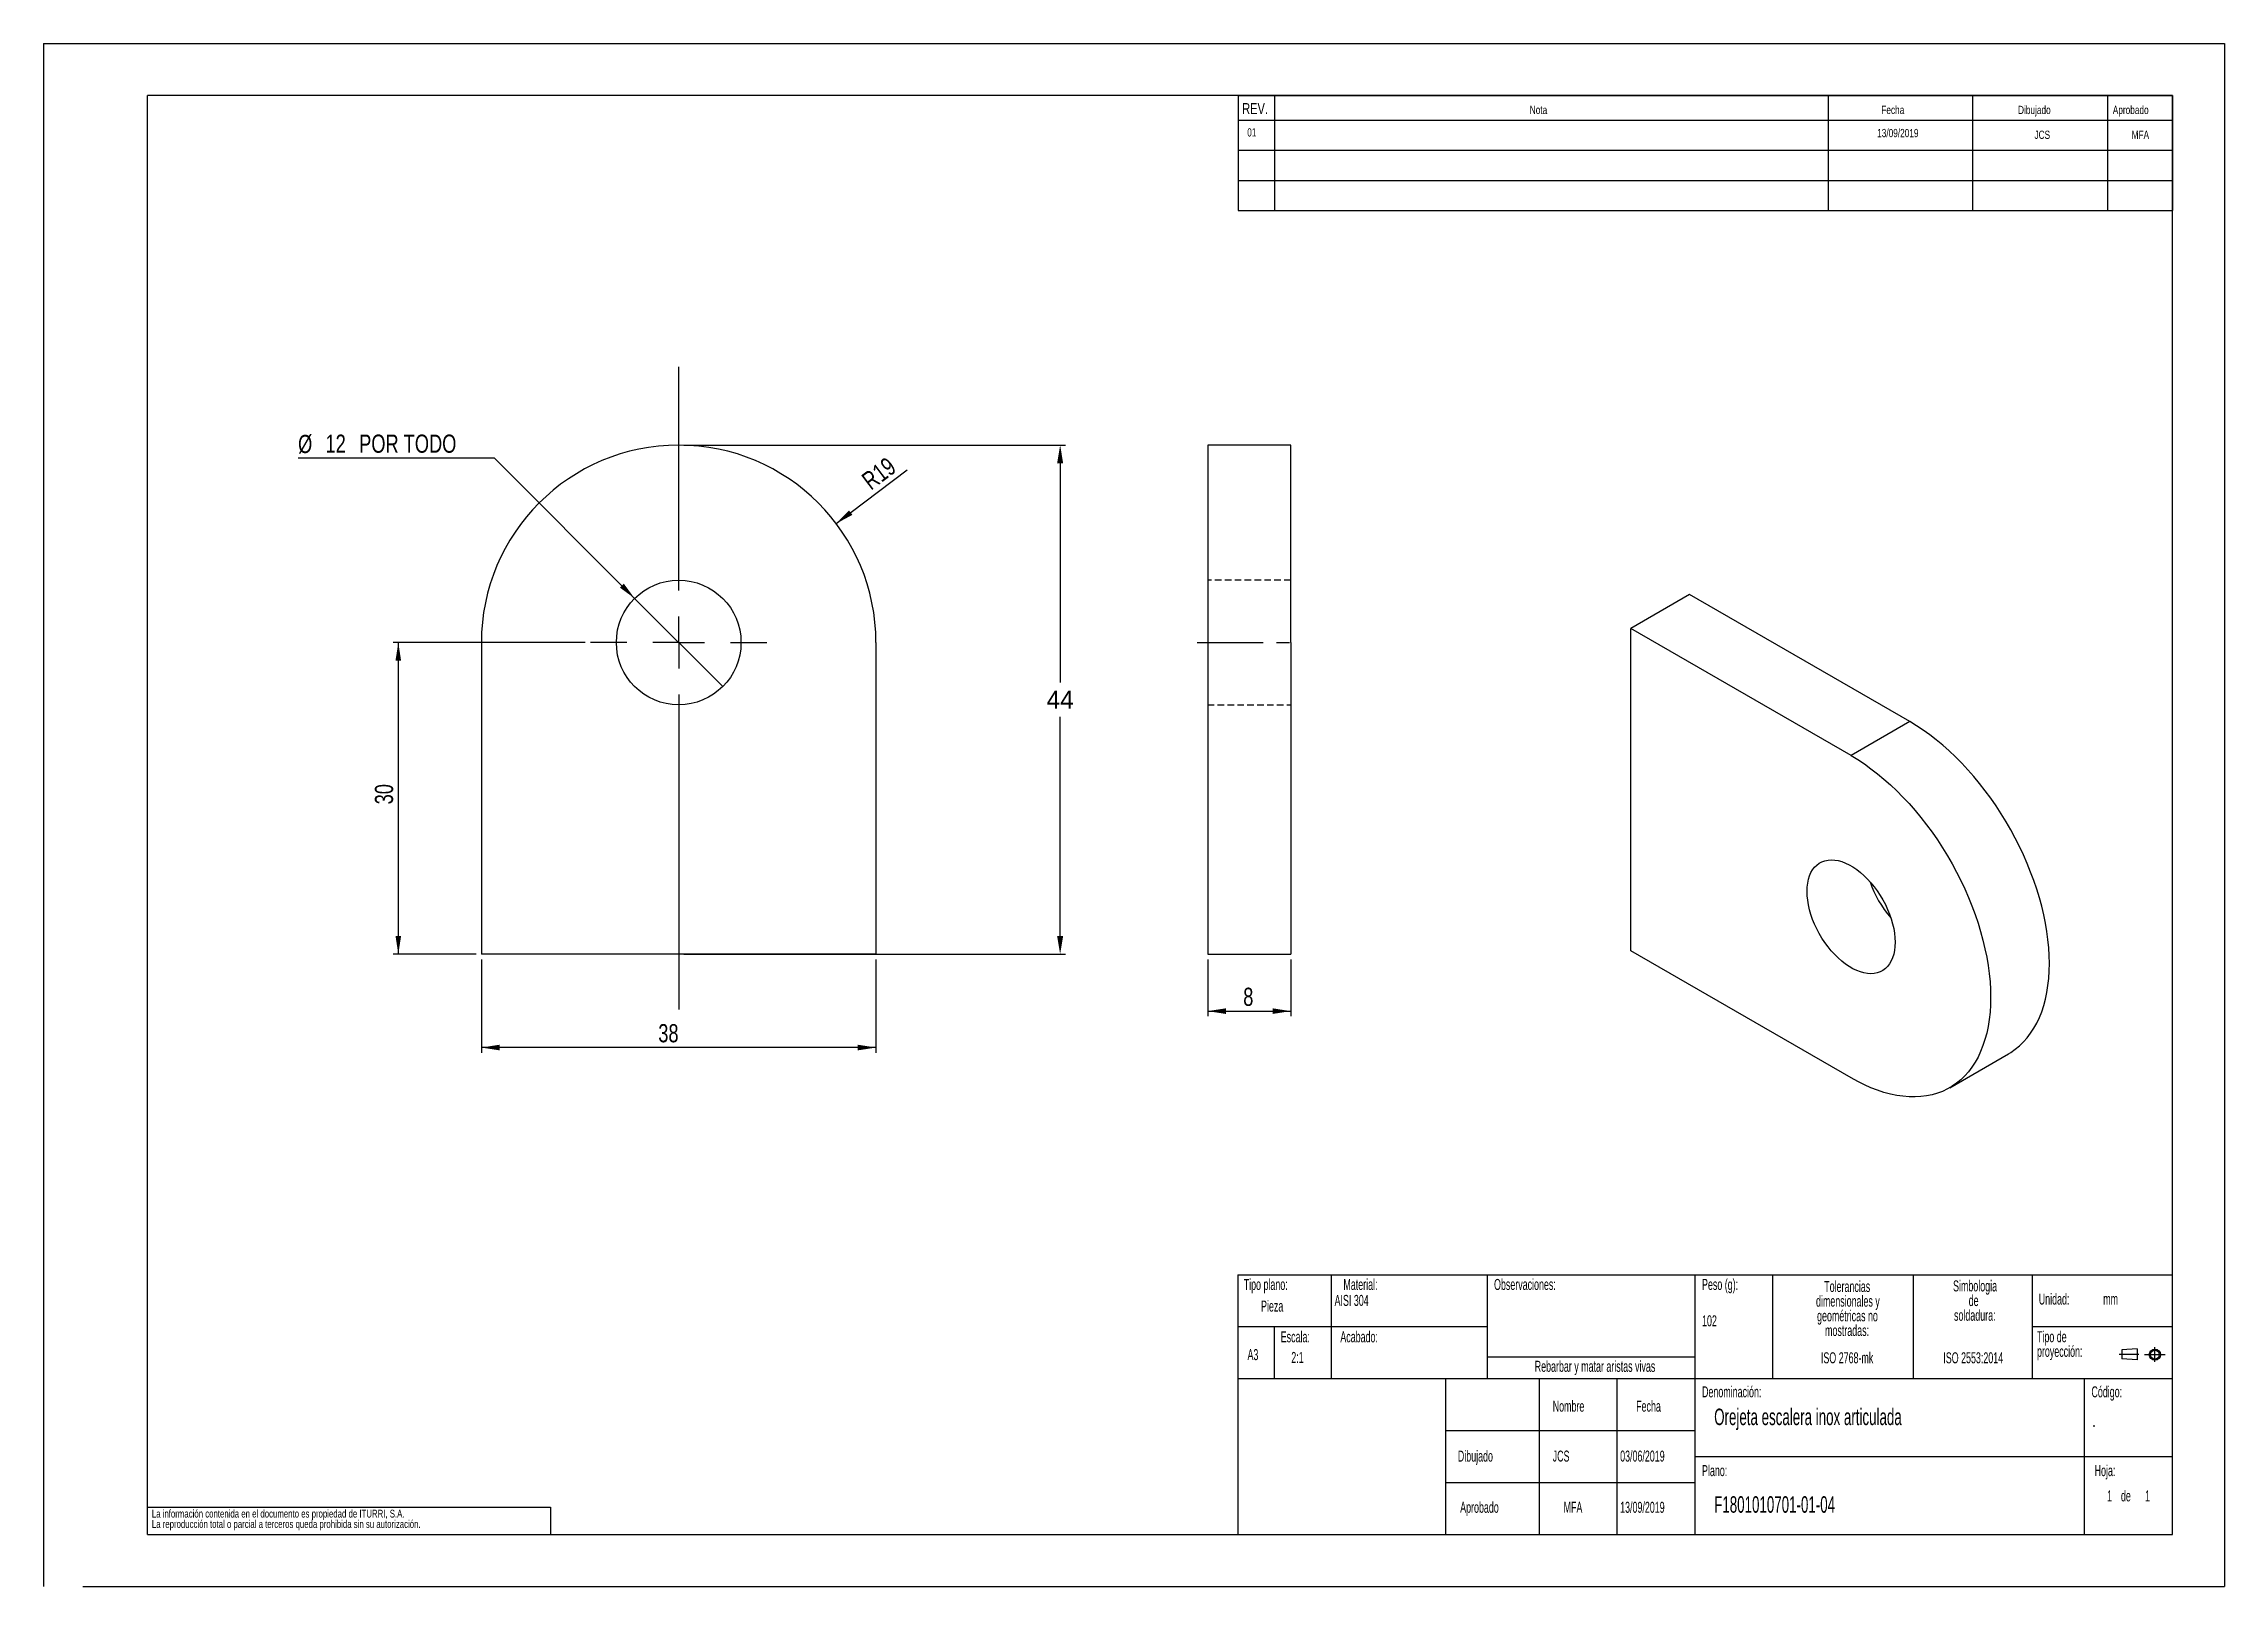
# Model space of a CAD drawing. Extents: x 0 to 2826, y 0 to 813.
# Drawn here: x 0 to 420, y 0 to 297 of the extents above.
import ezdxf

# ---------------------------------------------------------------- set-up
doc = ezdxf.new("R2010")
doc.units = 0
doc.header["$PDSIZE"] = -1
doc.linetypes.add('CENTERX2', pattern=[20.32, 12.7, -2.54, 2.54, -2.54])
doc.linetypes.add('HIDDEN', pattern=[1.905, 1.27, -0.635])
doc.layers.get('0').update_dxf_attribs({"linetype": 'CONTINUOUS'})
doc.layers.get('Defpoints').update_dxf_attribs({"linetype": 'CONTINUOUS'})
doc.layers.add('FORMATO', color=7, linetype='CONTINUOUS')
doc.layers.add('SLD-0', color=179, linetype='CONTINUOUS')
doc.styles.add('SLDTEXTSTYLE0', font='TXT', dxfattribs={"width": 0.605})
doc.styles.add('SLDTEXTSTYLE1', font='TXT', dxfattribs={"width": 0.75})
doc.dimstyles.new('ISO-25', dxfattribs={"dimtxt": 2.5, "dimasz": 2.5, "dimexe": 1.25, "dimexo": 0.625, "dimtad": 1, "dimdsep": 46, "dimtxsty": 'Standard', "dimcen": 2.5, "dimadec": 0, "dimazin": 0, "dimtfac": 1, "dimtmove": 0, "dimatfit": 3, "dimfxl": 1, "dimarcsym": 0})
doc.dimstyles.new('SLDDIMSTYLE0', dxfattribs={"dimtxt": 3.5, "dimasz": 3.5, "dimexe": 0, "dimexo": 0.0625, "dimgap": 0.875, "dimtad": 1, "dimdec": 1, "dimlfac": 0.5, "dimrnd": 1e-09, "dimzin": 12, "dimdsep": 46, "dimtxsty": 'SLDTEXTSTYLE1', "dimsah": 1, "dimcen": 0.09, "dimadec": 0, "dimazin": 0, "dimtfac": 1, "dimtdec": 1, "dimtofl": 0, "dimtmove": 0, "dimatfit": 3, "dimfxl": 1, "dimtolj": 1, "dimtzin": 12, "dimarcsym": 0})
doc.dimstyles.new('SLDDIMSTYLE1', dxfattribs={"dimtxt": 3.5, "dimasz": 3.5, "dimexe": 0, "dimexo": 0.0625, "dimgap": 0.875, "dimtad": 1, "dimdec": 1, "dimlfac": 0.5, "dimrnd": 1e-09, "dimzin": 12, "dimdsep": 46, "dimtxsty": 'SLDTEXTSTYLE1', "dimsah": 1, "dimcen": 0, "dimadec": 0, "dimazin": 0, "dimtfac": 1, "dimtdec": 1, "dimtofl": 0, "dimtmove": 0, "dimatfit": 3, "dimfxl": 1, "dimtolj": 1, "dimtzin": 12, "dimarcsym": 0})
doc.dimstyles.new('SLDDIMSTYLE2', dxfattribs={"dimtxt": 3.5, "dimasz": 3.5, "dimexe": 0, "dimexo": 0.0625, "dimgap": 0.875, "dimtad": 0, "dimtih": 1, "dimtoh": 1, "dimdec": 1, "dimlfac": 0.5, "dimrnd": 1e-09, "dimzin": 12, "dimdsep": 46, "dimtxsty": 'SLDTEXTSTYLE1', "dimblk1": 'NONE', "dimsah": 1, "dimcen": 0, "dimadec": 0, "dimazin": 0, "dimtfac": 1, "dimtdec": 1, "dimtmove": 0, "dimatfit": 3, "dimldrblk": 'NONE', "dimfxl": 1, "dimtolj": 1, "dimtzin": 12, "dimarcsym": 0})

# ---------------------------------------------------------------- blocks, each defined once
blk = doc.blocks.new('BLOQUE3')
at = {"color": 7, "linetype": 'CENTERX2'}
for p, q in [((397.92, 130.06), (394.8, 130.06)), ((398.88, 130.02), (402.16, 130.02)), ((400.52, 128.85), (400.52, 131.19))]:
    blk.add_line(p, q, dxfattribs=at)
at = {"color": 7, "linetype": 'Continuous'}
for p, q in [((397.68, 130.95), (395.23, 130.77)), ((395.23, 130.77), (395.23, 129.34)), ((397.68, 130.95), (397.68, 129.16)), ((397.68, 129.16), (395.23, 129.34))]:
    blk.add_line(p, q, dxfattribs=at)
for radius in [0.892, 0.713]:
    blk.add_circle((400.52, 130.02), radius, dxfattribs=at)
blk = doc.blocks.new('SW_NOTE_0')
at = {"layer": 'SLD-0', "color": 0, "attachment_point": 2, "style": 'SLDTEXTSTYLE0'}
for s, insert, char_height in [('dimensionales y', (7.54, -0.09), 2.1167), ('Tolerancias', (7.41, 2.73), 2.1167), ('geométricas no', (7.46, -2.92), 2.1167), ('mostradas:', (7.38, -5.74), 2.117)]:
    blk.add_mtext(s, dxfattribs=dict(at, insert=insert, char_height=char_height))
blk = doc.blocks.new('SW_NOTE_0_1')
at = {"layer": 'SLD-0', "color": 0, "attachment_point": 1, "style": 'SLDTEXTSTYLE0'}
for s, insert, char_height in [('Tipo de', (0, 2.73), 2.117), ('proyección:', (0, -0.09), 2.1167)]:
    blk.add_mtext(s, dxfattribs=dict(at, insert=insert, char_height=char_height))
blk = doc.blocks.new('SW_NOTE_0_2')
at = {"layer": 'SLD-0', "color": 0, "char_height": 2.117, "attachment_point": 2, "style": 'SLDTEXTSTYLE0'}
for s, insert in [('Simbologia', (7.11, 2.73)), ('de', (6.84, -0.09)), ('soldadura:', (7.06, -2.92))]:
    blk.add_mtext(s, dxfattribs=dict(at, insert=insert))
blk = doc.blocks.new('SW_NOTE_0_3')
at = {"layer": 'SLD-0', "color": 0, "char_height": 1.5, "attachment_point": 1, "style": 'SLDTEXTSTYLE1'}
for s, insert in [('La información contenida en el documento es propiedad de ITURRI, S.A.', (0, 1.93)), ('La reproducción total o parcial a terceros queda prohibida sin su autorización.', (0, -0.07))]:
    blk.add_mtext(s, dxfattribs=dict(at, insert=insert))
blk = doc.blocks.new('SW_NOTE_0_4')
at = {"layer": 'SLD-0', "color": 0, "attachment_point": 2, "style": 'SLDTEXTSTYLE0'}
for s, insert, char_height in [('dimensionales y', (7.54, -0.09), 2.1167), ('Tolerancias', (7.41, 2.73), 2.1167), ('geométricas no', (7.46, -2.92), 2.1167), ('mostradas:', (7.38, -5.74), 2.117)]:
    blk.add_mtext(s, dxfattribs=dict(at, insert=insert, char_height=char_height))
blk = doc.blocks.new('SW_NOTE_0_5')
at = {"layer": 'SLD-0', "color": 0, "attachment_point": 1, "style": 'SLDTEXTSTYLE0'}
for s, insert, char_height in [('Tipo de', (0, 2.73), 2.117), ('proyección:', (0, -0.09), 2.1167)]:
    blk.add_mtext(s, dxfattribs=dict(at, insert=insert, char_height=char_height))
blk = doc.blocks.new('SW_NOTE_0_6')
at = {"layer": 'SLD-0', "color": 0, "char_height": 2.117, "attachment_point": 2, "style": 'SLDTEXTSTYLE0'}
for s, insert in [('Simbologia', (7.11, 2.73)), ('de', (6.84, -0.09)), ('soldadura:', (7.06, -2.92))]:
    blk.add_mtext(s, dxfattribs=dict(at, insert=insert))
blk = doc.blocks.new('SW_NOTE_0_7')
at = {"layer": 'SLD-0', "color": 0, "char_height": 1.5, "attachment_point": 1, "style": 'SLDTEXTSTYLE1'}
for s, insert in [('La información contenida en el documento es propiedad de ITURRI, S.A.', (0, 1.93)), ('La reproducción total o parcial a terceros queda prohibida sin su autorización.', (0, -0.07))]:
    blk.add_mtext(s, dxfattribs=dict(at, insert=insert))
blk = doc.blocks.new('_D')
at = {"layer": 'FORMATO', "color": 7, "transparency": 16777216}
for p, q in [((84.31, 120.71), (84.31, 102.73)), ((160.31, 120.71), (160.31, 102.73)), ((160.31, 103.73), (84.31, 103.73))]:
    blk.add_line(p, q, dxfattribs=at)
for points in [[(84.31, 103.73), (87.81, 103.19), (87.81, 104.27)], [(160.31, 103.73), (156.81, 104.27), (156.81, 103.19)]]:
    blk.add_solid(points, dxfattribs=at)
at = {"layer": 'FORMATO', "color": 7, "transparency": 16777216, "insert": (118.38, 108.24), "char_height": 3.5, "attachment_point": 1, "style": 'SLDTEXTSTYLE1'}
blk.add_mtext('38', dxfattribs=at)
blk = doc.blocks.new('_D_1')
at = {"layer": 'FORMATO', "color": 7, "transparency": 16777216}
blk.add_line((152.64, 204.6), (166.33, 214.94), dxfattribs=at)
blk.add_solid([(152.64, 204.6), (155.76, 206.28), (155.11, 207.14)], dxfattribs=at)
at = {"layer": 'FORMATO', "color": 7, "transparency": 16777216, "insert": (157.23, 213.71), "char_height": 3.5, "attachment_point": 1, "rotation": 37.0499, "style": 'SLDTEXTSTYLE1'}
blk.add_mtext('R19', dxfattribs=at)
blk = doc.blocks.new('_D_2')
at = {"layer": 'FORMATO', "color": 7, "transparency": 16777216}
for p, q in [((86.85, 217.17), (49.01, 217.17)), ((113.83, 190.19), (86.85, 217.17)), ((130.8, 173.22), (113.83, 190.19))]:
    blk.add_line(p, q, dxfattribs=at)
blk.add_solid([(113.83, 190.19), (111.73, 193.05), (110.97, 192.29)], dxfattribs=at)
at = {"layer": 'FORMATO', "color": 7, "transparency": 16777216, "char_height": 3.5, "attachment_point": 1, "style": 'SLDTEXTSTYLE1'}
for s, insert in [('%%c', (49.01, 221.68)), ('12', (54.29, 221.74)), ('POR TODO', (60.77, 221.74))]:
    blk.add_mtext(s, dxfattribs=dict(at, insert=insert))
blk = doc.blocks.new('_NONE')
blk = doc.blocks.new('_D_3')
at = {"layer": 'FORMATO', "color": 7, "transparency": 16777216}
for p, q in [((104.31, 181.71), (67.31, 181.71)), ((68.31, 181.71), (68.31, 121.71)), ((83.31, 121.71), (67.31, 121.71))]:
    blk.add_line(p, q, dxfattribs=at)
for points in [[(68.31, 181.71), (67.77, 178.21), (68.85, 178.21)], [(68.31, 121.71), (68.85, 125.21), (67.77, 125.21)]]:
    blk.add_solid(points, dxfattribs=at)
at = {"layer": 'FORMATO', "color": 7, "transparency": 16777216, "insert": (63.8, 150.55), "char_height": 3.5, "attachment_point": 1, "rotation": 90, "style": 'SLDTEXTSTYLE1'}
blk.add_mtext('30', dxfattribs=at)
blk = doc.blocks.new('SW_CENTERMARKSYMBOL_0')
at = {"layer": 'FORMATO', "color": 0}
for p, q in [((0, 10), (0, 53.09)), ((0, 0), (0, 5)), ((0, 0), (-5, 0)), ((0, 0), (0, -5)), ((0, 0), (5, 0)), ((10, 0), (17, 0)), ((-10, 0), (-17, 0)), ((0, -10), (0, -70.64))]:
    blk.add_line(p, q, dxfattribs=at)
blk = doc.blocks.new('_D_4')
at = {"layer": 'FORMATO', "color": 7, "transparency": 16777216}
for p, q in [((224.19, 120.71), (224.19, 109.74)), ((240.19, 120.71), (240.19, 109.74)), ((224.19, 110.74), (240.19, 110.74))]:
    blk.add_line(p, q, dxfattribs=at)
for points in [[(224.19, 110.74), (227.69, 110.2), (227.69, 111.28)], [(240.19, 110.74), (236.69, 111.28), (236.69, 110.2)]]:
    blk.add_solid(points, dxfattribs=at)
at = {"layer": 'FORMATO', "color": 7, "transparency": 16777216, "insert": (231.04, 115.25), "char_height": 3.5, "attachment_point": 1, "style": 'SLDTEXTSTYLE1'}
blk.add_mtext('8', dxfattribs=at)
blk = doc.blocks.new('*D17')
at = {"color": 0, "lineweight": -2, "transparency": 16777216}
for p, q in [((123.31, 219.71), (196.78, 219.71)), ((195.78, 216.21), (195.78, 173.98)), ((195.78, 125.21), (195.78, 167.43)), ((123.31, 121.71), (196.78, 121.71))]:
    blk.add_line(p, q, dxfattribs=at)
at = {"color": 0, "transparency": 16777216}
for points in [[(195.19, 216.21), (196.36, 216.21), (195.78, 219.71)], [(195.19, 125.21), (196.36, 125.21), (195.78, 121.71)]]:
    blk.add_solid(points, dxfattribs=at)
at = {"layer": 'Defpoints', "color": 0, "transparency": 16777216}
for p in [(122.31, 219.71), (195.78, 219.71), (122.31, 121.71)]:
    blk.add_point(p, dxfattribs=at)
at = {"color": 0, "transparency": 16777216, "insert": (195.78, 170.71), "char_height": 3.5, "attachment_point": 5}
blk.add_mtext('44', dxfattribs=at)

msp = doc.modelspace()

# ---------------------------------------------------------------- linework, layer by layer
at = {"color": 7, "linetype": 'Continuous'}
for p, q in [((0, 297), (420, 297)), ((0, 297), (0, 0)), ((420, 297), (420, 0)), ((410, 287), (20, 287)), ((20, 10), (20, 287)), ((410, 10), (410, 287)), ((240.19, 219.71), (224.19, 219.71)), ((224.19, 219.71), (224.19, 181.71)), ((240.19, 181.71), (240.19, 219.71)), ((317, 190.96), (305.68, 184.43)), ((359.42, 166.47), (317, 190.96)), ((84.31, 181.71), (84.31, 121.71)), ((160.31, 181.71), (160.31, 121.71)), ((224.19, 181.71), (224.19, 121.71)), ((240.19, 181.71), (240.19, 121.71)), ((305.68, 122.37), (305.68, 184.43)), ((348.11, 159.93), (305.68, 184.43)), ((359.42, 166.47), (348.11, 159.93)), ((348.11, 97.88), (305.68, 122.37)), ((160.31, 121.71), (84.31, 121.71)), ((224.19, 121.71), (240.19, 121.71)), ((367.11, 96), (378.42, 102.53)), ((230, 60), (410, 60)), ((230, 60), (230, 10)), ((20, 10), (410, 10)), ((7.53, 0), (420, 0))]:
    msp.add_line(p, q, dxfattribs=at)
at = {"color": 7, "linetype": 'HIDDEN'}
for p, q in [((240.19, 193.71), (224.19, 193.71)), ((224.19, 169.71), (240.19, 169.71))]:
    msp.add_line(p, q, dxfattribs=at)
at = {"color": 7, "linetype": 'Continuous', "flags": 128}
for points in [[(378.42, 102.53), (378.87, 102.8), (379.73, 103.4), (380.54, 104.06), (381.31, 104.8), (382.03, 105.61), (382.69, 106.49), (383.31, 107.43), (383.86, 108.44), (384.37, 109.5), (384.82, 110.63), (385.2, 111.81), (385.54, 113.05), (385.81, 114.33), (386.02, 115.67), (386.17, 117.05), (386.26, 118.47), (386.29, 119.93), (386.26, 121.42), (386.17, 122.95), (386.02, 124.5), (385.81, 126.08), (385.54, 127.68), (385.2, 129.3), (384.82, 130.93), (384.37, 132.57), (383.86, 134.22), (383.31, 135.87), (382.69, 137.52), (382.03, 139.16), (381.31, 140.8), (380.54, 142.43), (379.73, 144.03), (378.87, 145.62), (377.97, 147.19), (377.02, 148.73), (376.03, 150.24), (375.01, 151.71), (373.95, 153.15), (372.86, 154.55), (371.74, 155.91), (370.59, 157.22), (369.41, 158.48), (368.21, 159.69), (366.99, 160.84), (365.76, 161.93), (364.51, 162.97), (363.25, 163.94), (361.98, 164.85), (360.7, 165.69), (359.42, 166.47)], [(348.11, 159.93), (349.39, 159.16), (350.66, 158.32), (351.93, 157.41), (353.19, 156.44), (354.44, 155.4), (355.68, 154.31), (356.9, 153.15), (358.1, 151.95), (359.27, 150.69), (360.42, 149.38), (361.54, 148.02), (362.64, 146.62), (363.7, 145.18), (364.72, 143.71), (365.71, 142.2), (366.65, 140.66), (367.56, 139.09), (368.42, 137.5), (369.23, 135.89), (370, 134.27), (370.71, 132.63), (371.38, 130.99), (371.99, 129.34), (372.55, 127.69), (373.05, 126.04), (373.5, 124.4), (373.89, 122.76), (374.22, 121.15), (374.49, 119.55), (374.71, 117.97), (374.86, 116.41), (374.95, 114.89), (374.98, 113.39), (374.95, 111.94), (374.86, 110.52), (374.71, 109.14), (374.49, 107.8), (374.22, 106.52), (373.89, 105.28), (373.5, 104.1), (373.05, 102.97), (372.55, 101.91), (371.99, 100.9), (371.38, 99.96), (370.71, 99.08), (370, 98.27), (369.23, 97.53), (368.42, 96.86), (367.56, 96.27), (366.65, 95.75), (365.71, 95.3), (364.72, 94.93), (363.7, 94.63), (362.64, 94.42), (361.54, 94.28), (360.42, 94.22), (359.27, 94.24), (358.1, 94.34), (356.9, 94.51), (355.68, 94.76), (354.44, 95.1), (353.19, 95.5), (351.93, 95.99), (350.66, 96.54), (349.39, 97.17), (348.11, 97.88)], [(356.59, 124.01), (356.56, 123.19), (356.47, 122.42), (356.32, 121.7), (356.11, 121.02), (355.84, 120.41), (355.52, 119.85), (355.14, 119.36), (354.71, 118.94), (354.24, 118.59), (353.72, 118.31), (353.15, 118.12), (352.56, 117.99), (351.93, 117.95), (351.27, 117.99), (350.59, 118.1), (349.9, 118.3), (349.19, 118.56), (348.47, 118.91), (347.75, 119.32), (347.03, 119.81), (346.32, 120.36), (345.62, 120.97), (344.95, 121.64), (344.29, 122.36), (343.66, 123.13), (343.06, 123.94), (342.5, 124.79), (341.98, 125.66), (341.51, 126.56), (341.08, 127.48), (340.7, 128.4), (340.38, 129.33), (340.11, 130.26), (339.9, 131.18), (339.75, 132.08), (339.65, 132.96), (339.62, 133.8), (339.65, 134.62), (339.75, 135.39), (339.9, 136.12), (340.11, 136.79), (340.38, 137.41), (340.7, 137.96), (341.08, 138.45), (341.51, 138.87), (341.98, 139.22), (342.5, 139.5), (343.06, 139.7), (343.66, 139.82), (344.29, 139.86), (344.95, 139.82), (345.62, 139.71), (346.32, 139.52), (347.03, 139.25), (347.75, 138.9), (348.47, 138.49), (349.19, 138), (349.9, 137.45), (350.59, 136.84), (351.27, 136.17), (351.93, 135.45), (352.56, 134.68), (353.15, 133.87), (353.72, 133.03), (354.24, 132.15), (354.71, 131.25), (355.14, 130.33), (355.52, 129.41), (355.84, 128.48), (356.11, 127.55), (356.32, 126.63), (356.47, 125.73), (356.56, 124.86), (356.59, 124.01)]]:
    msp.add_lwpolyline(points, dxfattribs=at)
at = {"color": 7, "linetype": 'Continuous'}
msp.add_circle((122.31, 181.71), 12, dxfattribs=at)
for centre, radius, start, end in [((122.31, 181.71), 38, 0, 180), ((370.98, 142.11), 20.28, 198.6149, 221.381)]:
    msp.add_arc(centre, radius, start, end, dxfattribs=at)
at = {"layer": 'FORMATO'}
for p, q in [((230.09, 287), (410, 287)), ((230.09, 287), (230.09, 264.87)), ((237.03, 287), (237.03, 264.87)), ((343.66, 287), (343.66, 264.87)), ((371.46, 287), (371.46, 264.87)), ((397.51, 287), (397.51, 264.87)), ((410, 287), (410, 264.87)), ((230.09, 282.27), (410, 282.27)), ((230.09, 276.47), (410, 276.47)), ((230.09, 270.67), (410, 270.67)), ((230.09, 264.87), (410, 264.87))]:
    msp.add_line(p, q, dxfattribs=at)
at = {"layer": 'FORMATO', "color": 7, "linetype": 'CENTERX2'}
msp.add_line((222.19, 181.71), (242.19, 181.71), dxfattribs=at)
at = {"layer": 'SLD-0'}
for p, q in [((248, 60), (248, 40)), ((278, 60), (278, 40)), ((318, 60), (318, 40)), ((333, 60), (333, 40)), ((360.08, 60), (360.08, 40)), ((383, 60), (383, 40)), ((230, 50), (248, 50)), ((237, 50), (237, 40)), ((248, 50), (278, 50)), ((383, 50), (410, 50)), ((278, 44.16), (318, 44.16)), ((230, 40), (410, 40)), ((270, 40), (270, 10)), ((288, 40), (288, 10)), ((303, 40), (303, 10)), ((318, 40), (318, 10)), ((393, 40), (393, 10)), ((270, 30), (318, 30)), ((318, 25), (393, 25)), ((393, 25), (410, 25)), ((270, 20), (318, 20)), ((20, 15.25), (97.63, 15.25)), ((97.63, 15.25), (97.63, 10))]:
    msp.add_line(p, q, dxfattribs=at)

# ---------------------------------------------------------------- block references
at = {"color": 7, "linetype": 'Continuous', "xscale": 1.2, "yscale": 1.2, "zscale": 1.2}
msp.add_blockref('BLOQUE3', (-74.01, -111.41), dxfattribs=at)
msp.add_blockref('BLOQUE3', (-74.01, -111.41), dxfattribs=at)
at = {"layer": 'FORMATO', "color": 7}
msp.add_blockref('SW_CENTERMARKSYMBOL_0', (122.31, 181.71), dxfattribs=at)
at = {"layer": 'SLD-0'}
for name, p in [('SW_NOTE_0', (339.95, 56.06)), ('SW_NOTE_0_4', (339.95, 56.06)), ('SW_NOTE_0_2', (364.87, 56.17)), ('SW_NOTE_0_6', (364.87, 56.17)), ('SW_NOTE_0_1', (383.91, 46.39)), ('SW_NOTE_0_5', (383.91, 46.39)), ('SW_NOTE_0_3', (20.84, 12.82)), ('SW_NOTE_0_7', (20.84, 12.82))]:
    msp.add_blockref(name, p, dxfattribs=at)

# ---------------------------------------------------------------- texts
at = {"layer": 'FORMATO', "style": 'SLDTEXTSTYLE1'}
for s, insert, char_height, attachment_point in [('REV.', (230.84, 285.55), 2.117, 1), ('Nota', (286.22, 285.03), 1.587, 1), ('Fecha', (353.93, 285.03), 1.587, 1), ('Dibujado', (380.26, 285.03), 1.587, 1), ('Aprobado', (398.51, 285.03), 1.587, 1), ('01', (232.69, 280.71), 1.587, 2), ('13/09/2019', (357.11, 280.58), 1.587, 2), ('JCS', (384.93, 280.25), 1.587, 2), ('MFA', (403.82, 280.25), 1.587, 2)]:
    msp.add_mtext(s, dxfattribs=dict(at, insert=insert, char_height=char_height, attachment_point=attachment_point))
at = {"layer": 'SLD-0', "style": 'SLDTEXTSTYLE0'}
for s, insert, char_height, attachment_point in [('Tipo plano:', (231.13, 59.18), 2.1167, 1), ('Tipo plano:', (231.13, 59.18), 2.1167, 1), ('Material:', (250.33, 59.18), 2.117, 1), ('Material:', (250.33, 59.18), 2.117, 1), ('Observaciones:', (279.34, 59.18), 2.1167, 1), ('Observaciones:', (279.34, 59.18), 2.1167, 1), ('Peso (g):', (319.4, 59.18), 2.117, 1), ('Peso (g):', (319.4, 59.18), 2.117, 1), ('Pieza', (234.47, 55.02), 2.117, 1), ('Pieza', (234.47, 55.02), 2.117, 1), ('AISI 304', (248.63, 56.11), 2.117, 1), ('AISI 304', (248.63, 56.11), 2.117, 1), ('Unidad:', (384.25, 56.37), 2.117, 1), ('Unidad:', (384.25, 56.37), 2.117, 1), ('mm', (396.66, 56.37), 2.117, 1), ('mm', (396.66, 56.37), 2.117, 1), ('102', (319.4, 52.18), 2.117, 1), ('102', (319.4, 52.18), 2.117, 1), ('Escala:', (238.26, 49.1), 2.117, 1), ('Escala:', (238.26, 49.1), 2.117, 1), ('Acabado:', (249.74, 49.1), 2.117, 1), ('Acabado:', (249.74, 49.1), 2.117, 1), ('A3', (231.86, 45.67), 2.117, 1), ('A3', (231.86, 45.67), 2.117, 1), ('2:1', (240.29, 45.13), 2.117, 1), ('2:1', (240.29, 45.13), 2.117, 1), ('Rebarbar y matar aristas vivas', (298.79, 43.42), 2.1167, 2), ('Rebarbar y matar aristas vivas', (298.79, 43.42), 2.1167, 2), ('ISO 2768-mk', (347.34, 45.06), 2.1167, 2), ('ISO 2768-mk', (347.34, 45.06), 2.1167, 2), ('ISO 2553:2014', (371.63, 45.06), 2.1167, 2), ('ISO 2553:2014', (371.63, 45.06), 2.1167, 2), ('Denominación:', (319.4, 38.51), 2.1167, 1), ('Denominación:', (319.4, 38.51), 2.1167, 1), ('Código:', (394.4, 38.51), 2.117, 1), ('Código:', (394.4, 38.51), 2.117, 1), ('Nombre', (290.64, 35.75), 2.117, 1), ('Nombre', (290.64, 35.75), 2.117, 1), ('Fecha', (306.71, 35.75), 2.117, 1), ('Fecha', (306.71, 35.75), 2.117, 1), ('Orejeta escalera inox articulada', (321.74, 34.22), 3.175, 1), ('Orejeta escalera inox articulada', (321.74, 34.22), 3.175, 1), ('-', (394.59, 32.19), 2.12, 1), ('-', (394.59, 32.19), 2.12, 1), ('Dibujado', (272.37, 26.14), 2.117, 1), ('Dibujado', (272.37, 26.14), 2.117, 1), ('JCS', (290.64, 26.14), 2.117, 1), ('03/06/2019', (303.63, 26.14), 2.117, 1), ('Plano:', (319.4, 23.34), 2.117, 1), ('Plano:', (319.4, 23.34), 2.117, 1), ('Hoja:', (395.01, 23.34), 2.117, 1), ('Hoja:', (395.01, 23.34), 2.117, 1), ('F1801010701-01-04', (321.74, 17.35), 3.175, 1), ('F1801010701-01-04', (321.74, 17.35), 3.175, 1), ('1', (397.41, 18.47), 2.12, 1), ('1', (397.41, 18.47), 2.12, 1), ('1', (397.41, 18.47), 2.12, 1), ('1', (397.41, 18.47), 2.12, 1), ('de', (400.08, 18.47), 2.117, 1), ('de', (400.08, 18.47), 2.117, 1), ('de', (400.08, 18.47), 2.117, 1), ('de', (400.08, 18.47), 2.117, 1), ('1', (404.73, 18.47), 2.12, 1), ('1', (404.73, 18.47), 2.12, 1), ('1', (404.73, 18.47), 2.12, 1), ('1', (404.73, 18.47), 2.12, 1), ('Aprobado', (272.82, 16.28), 2.117, 1), ('Aprobado', (272.82, 16.28), 2.117, 1), ('MFA', (292.74, 16.28), 2.117, 1), ('13/09/2019', (303.63, 16.28), 2.117, 1)]:
    msp.add_mtext(s, dxfattribs=dict(at, insert=insert, char_height=char_height, attachment_point=attachment_point))

# ---------------------------------------------------------------- dimensions: what is measured, and where the dimension line sits
dim = msp.add_linear_dim(base=(195.78, 219.71), p1=(122.31, 121.71), p2=(122.31, 219.71), angle=90, text='44', dimstyle='ISO-25', override={"dimtxt": 3.5, "dimasz": 3.5, "dimexe": 1, "dimexo": 1, "dimgap": 1.524, "dimtih": 1, "dimtoh": 1, "dimdec": 1, "dimlfac": 0.5, "dimzin": 0, "dimtdec": 1, "dimtzin": 0})
dim.commit()
dim.dimension.update_dxf_attribs({"geometry": '*D17', "text_midpoint": (195.78, 170.71)})
at = {"layer": 'FORMATO', "color": 7}
dim = msp.add_diameter_dim_2p(p1=(130.8, 173.22), p2=(113.83, 190.19), text='<> POR TODO', dimstyle='SLDDIMSTYLE2', dxfattribs=at)
dim.commit()
dim.dimension.update_dxf_attribs({"geometry": '_D_2', "text_midpoint": (67.14, 219.97), "dimtype": 163})
dim = msp.add_radius_dim(center=(122.31, 181.71), mpoint=(152.64, 204.6), dimstyle='SLDDIMSTYLE1', dxfattribs=at)
dim.commit()
dim.dimension.update_dxf_attribs({"geometry": '_D_1', "text_midpoint": (163.2, 212.57), "dimtype": 164})
for base, p1, angle, picture, middle in [((68.31, 121.71), (105.31, 181.71), 90, '_D_3', (68.31, 153.13)), ((84.31, 103.73), (160.31, 121.71), 0, '_D', (120.97, 103.73))]:
    dim = msp.add_linear_dim(base=base, p1=p1, p2=(84.31, 121.71), angle=angle, dimstyle='SLDDIMSTYLE0', dxfattribs=at)
    dim.commit()
    dim.dimension.update_dxf_attribs({"geometry": picture, "text_midpoint": middle, "dimtype": 160})
dim = msp.add_linear_dim(base=(240.19, 110.74), p1=(224.19, 121.71), p2=(240.19, 121.71), dimstyle='SLDDIMSTYLE0', dxfattribs=at)
dim.commit()
dim.dimension.update_dxf_attribs({"geometry": '_D_4', "text_midpoint": (232.33, 110.74), "dimtype": 160})

doc.saveas('drawing.dxf')
